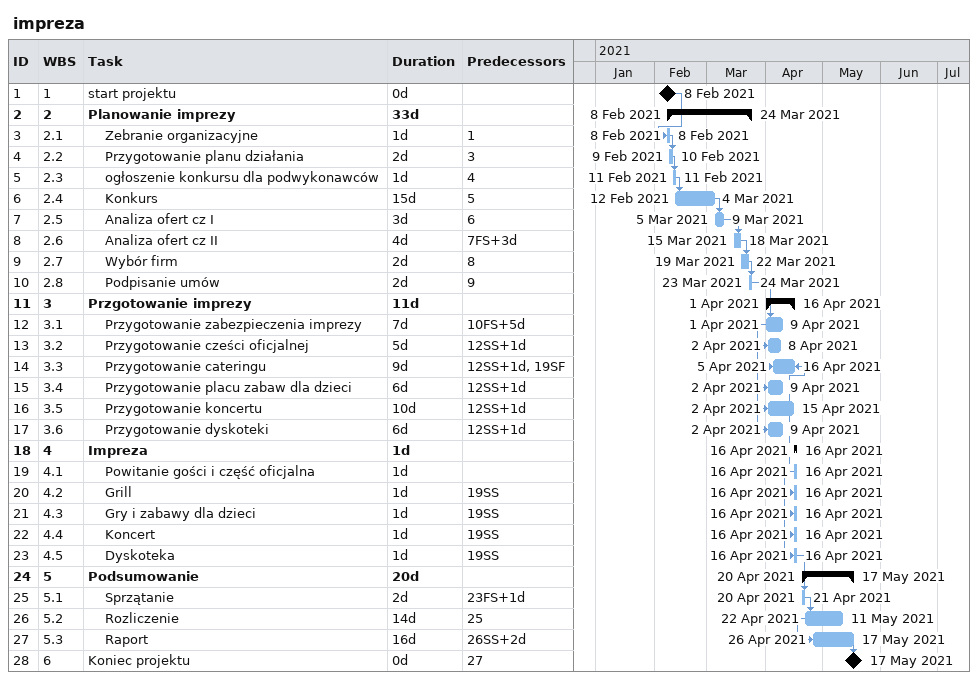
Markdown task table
impreza

| ID | WBS | Task | Duration | Start | Finish | Predecessors |
|---|---|---|---|---|---|---|
| 1 | 1 | start projektu | 0d | 2021-02-08 | 2021-02-08 |  |
| 2 | 2 | **Planowanie imprezy** | 33d | 2021-02-08 | 2021-03-24 |  |
| 3 | 2.1 | Zebranie organizacyjne | 1d | 2021-02-08 | 2021-02-08 | 1 |
| 4 | 2.2 | Przygotowanie planu działania | 2d | 2021-02-09 | 2021-02-10 | 3 |
| 5 | 2.3 | ogłoszenie konkursu dla podwykonawców | 1d | 2021-02-11 | 2021-02-11 | 4 |
| 6 | 2.4 | Konkurs | 15d | 2021-02-12 | 2021-03-04 | 5 |
| 7 | 2.5 | Analiza ofert cz I | 3d | 2021-03-05 | 2021-03-09 | 6 |
| 8 | 2.6 | Analiza ofert cz II | 4d | 2021-03-15 | 2021-03-18 | 7FS+3d |
| 9 | 2.7 | Wybór firm | 2d | 2021-03-19 | 2021-03-22 | 8 |
| 10 | 2.8 | Podpisanie umów | 2d | 2021-03-23 | 2021-03-24 | 9 |
| 11 | 3 | **Przgotowanie imprezy** | 11d | 2021-04-01 | 2021-04-16 |  |
| 12 | 3.1 | Przygotowanie zabezpieczenia imprezy | 7d | 2021-04-01 | 2021-04-09 | 10FS+5d |
| 13 | 3.2 | Przygotowanie cześci oficjalnej | 5d | 2021-04-02 | 2021-04-08 | 12SS+1d |
| 14 | 3.3 | Przygotowanie cateringu | 9d | 2021-04-05 | 2021-04-16 | 12SS+1d, 19SF |
| 15 | 3.4 | Przygotowanie placu zabaw dla dzieci | 6d | 2021-04-02 | 2021-04-09 | 12SS+1d |
| 16 | 3.5 | Przygotowanie koncertu | 10d | 2021-04-02 | 2021-04-15 | 12SS+1d |
| 17 | 3.6 | Przygotowanie dyskoteki | 6d | 2021-04-02 | 2021-04-09 | 12SS+1d |
| 18 | 4 | **Impreza** | 1d | 2021-04-16 | 2021-04-16 |  |
| 19 | 4.1 | Powitanie gości i część oficjalna | 1d | 2021-04-16 | 2021-04-16 |  |
| 20 | 4.2 | Grill | 1d | 2021-04-16 | 2021-04-16 | 19SS |
| 21 | 4.3 | Gry i zabawy dla dzieci | 1d | 2021-04-16 | 2021-04-16 | 19SS |
| 22 | 4.4 | Koncert | 1d | 2021-04-16 | 2021-04-16 | 19SS |
| 23 | 4.5 | Dyskoteka | 1d | 2021-04-16 | 2021-04-16 | 19SS |
| 24 | 5 | **Podsumowanie** | 20d | 2021-04-20 | 2021-05-17 |  |
| 25 | 5.1 | Sprzątanie | 2d | 2021-04-20 | 2021-04-21 | 23FS+1d |
| 26 | 5.2 | Rozliczenie | 14d | 2021-04-22 | 2021-05-11 | 25 |
| 27 | 5.3 | Raport | 16d | 2021-04-26 | 2021-05-17 | 26SS+2d |
| 28 | 6 | Koniec projektu | 0d | 2021-05-17 | 2021-05-17 | 27 |
